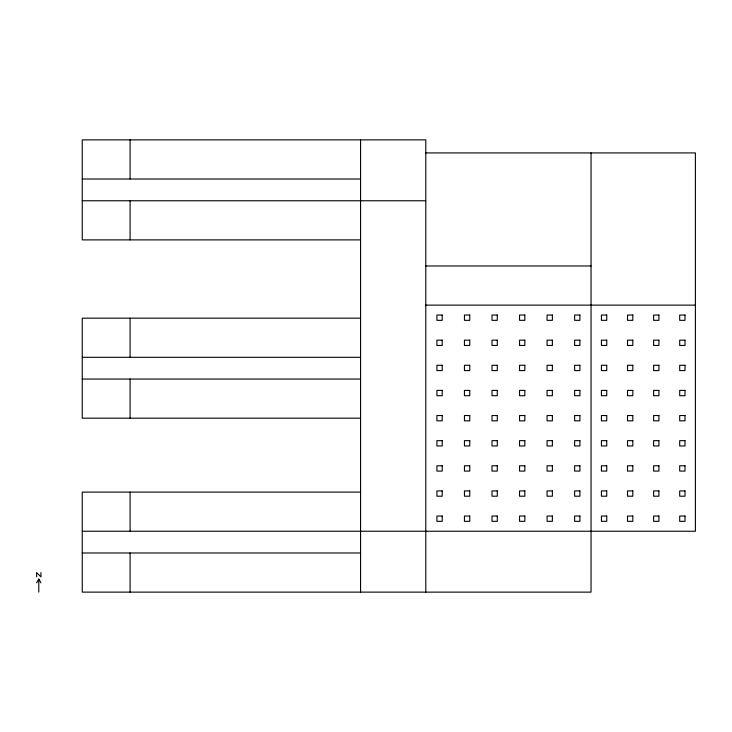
<?xml version="1.0" encoding="UTF-8"?>
<svg xmlns="http://www.w3.org/2000/svg" width="732" height="732" viewBox="0 0 732 732"><rect width="100%" height="100%" fill="white"/><g stroke="black" fill="none" stroke-linecap="round" stroke-linejoin="round"><path stroke-width="1.1" d="M36.6 582.846L38.778 579.076L40.946 582.846M425.795 152.924L695.4 152.924L695.4 531.24L82.259 531.24M82.259 179.011L360.565 179.011M82.259 200.76L425.795 200.76M360.565 239.895L82.259 239.895L82.259 139.876L425.795 139.876L425.795 592.124M425.795 265.981L591.035 265.981M425.795 305.125L695.4 305.125M360.565 318.164L82.259 318.164L82.259 418.182L360.565 418.182M82.259 357.308L360.565 357.308M82.259 379.048L360.565 379.048M360.565 492.105L82.259 492.105L82.259 592.124L591.035 592.124L591.035 152.924M82.259 552.989L360.565 552.989M360.565 139.876L360.565 592.124M130.095 139.876L130.095 179.011M130.095 200.76L130.095 239.895M130.095 318.164L130.095 357.308M130.095 379.048L130.095 418.182M130.095 492.105L130.095 531.24M130.095 552.989L130.095 592.124M40.946 572.552L40.946 576.908L36.6 572.552L36.6 576.908M38.778 579.076L38.778 592.124M442.21 315.035L436.913 315.035L436.913 320.332L442.21 320.332L442.21 315.035M469.752 315.035L464.454 315.035L464.454 320.332L469.752 320.332L469.752 315.035M497.293 315.035L491.996 315.035L491.996 320.332L497.293 320.332L497.293 315.035M524.835 315.035L519.537 315.035L519.537 320.332L524.835 320.332L524.835 315.035M552.376 315.035L547.069 315.035L547.069 320.332L552.376 320.332L552.376 315.035M579.918 315.035L574.62 315.035L574.62 320.332L579.918 320.332L579.918 315.035M606.737 315.035L601.429 315.035L601.429 320.332L606.737 320.332L606.737 315.035M632.823 315.035L627.516 315.035L627.516 320.332L632.823 320.332L632.823 315.035M658.919 315.035L653.612 315.035L653.612 320.332L658.919 320.332L658.919 315.035M685.006 315.035L679.699 315.035L679.699 320.332L685.006 320.332L685.006 315.035M442.21 340.16L436.913 340.16L436.913 345.458L442.21 345.458L442.21 340.16M469.752 340.16L464.454 340.16L464.454 345.458L469.752 345.458L469.752 340.16M497.293 340.16L491.996 340.16L491.996 345.458L497.293 345.458L497.293 340.16M524.835 340.16L519.537 340.16L519.537 345.458L524.835 345.458L524.835 340.16M552.376 340.16L547.069 340.16L547.069 345.458L552.376 345.458L552.376 340.16M579.918 340.16L574.62 340.16L574.62 345.458L579.918 345.458L579.918 340.16M606.737 340.16L601.429 340.16L601.429 345.458L606.737 345.458L606.737 340.16M632.823 340.16L627.516 340.16L627.516 345.458L632.823 345.458L632.823 340.16M658.919 340.16L653.612 340.16L653.612 345.458L658.919 345.458L658.919 340.16M685.006 340.16L679.699 340.16L679.699 345.458L685.006 345.458L685.006 340.16M442.21 365.277L436.913 365.277L436.913 370.584L442.21 370.584L442.21 365.277M469.752 365.277L464.454 365.277L464.454 370.584L469.752 370.584L469.752 365.277M497.293 365.277L491.996 365.277L491.996 370.584L497.293 370.584L497.293 365.277M524.835 365.277L519.537 365.277L519.537 370.584L524.835 370.584L524.835 365.277M552.376 365.277L547.069 365.277L547.069 370.584L552.376 370.584L552.376 365.277M579.918 365.277L574.62 365.277L574.62 370.584L579.918 370.584L579.918 365.277M606.737 365.277L601.429 365.277L601.429 370.584L606.737 370.584L606.737 365.277M632.823 365.277L627.516 365.277L627.516 370.584L632.823 370.584L632.823 365.277M658.919 365.277L653.612 365.277L653.612 370.584L658.919 370.584L658.919 365.277M685.006 365.277L679.699 365.277L679.699 370.584L685.006 370.584L685.006 365.277M442.21 390.403L436.913 390.403L436.913 395.71L442.21 395.71L442.21 390.403M469.752 390.403L464.454 390.403L464.454 395.71L469.752 395.71L469.752 390.403M497.293 390.403L491.996 390.403L491.996 395.71L497.293 395.71L497.293 390.403M524.835 390.403L519.537 390.403L519.537 395.71L524.835 395.71L524.835 390.403M552.376 390.403L547.069 390.403L547.069 395.71L552.376 395.71L552.376 390.403M579.918 390.403L574.62 390.403L574.62 395.71L579.918 395.71L579.918 390.403M606.737 390.403L601.429 390.403L601.429 395.71L606.737 395.71L606.737 390.403M632.823 390.403L627.516 390.403L627.516 395.71L632.823 395.71L632.823 390.403M658.919 390.403L653.612 390.403L653.612 395.71L658.919 395.71L658.919 390.403M685.006 390.403L679.699 390.403L679.699 395.71L685.006 395.71L685.006 390.403M442.21 415.529L436.913 415.529L436.913 420.836L442.21 420.836L442.21 415.529M469.752 415.529L464.454 415.529L464.454 420.836L469.752 420.836L469.752 415.529M497.293 415.529L491.996 415.529L491.996 420.836L497.293 420.836L497.293 415.529M524.835 415.529L519.537 415.529L519.537 420.836L524.835 420.836L524.835 415.529M552.376 415.529L547.069 415.529L547.069 420.836L552.376 420.836L552.376 415.529M579.918 415.529L574.62 415.529L574.62 420.836L579.918 420.836L579.918 415.529M606.737 415.529L601.429 415.529L601.429 420.836L606.737 420.836L606.737 415.529M632.823 415.529L627.516 415.529L627.516 420.836L632.823 420.836L632.823 415.529M658.919 415.529L653.612 415.529L653.612 420.836L658.919 420.836L658.919 415.529M685.006 415.529L679.699 415.529L679.699 420.836L685.006 420.836L685.006 415.529M442.21 440.655L436.913 440.655L436.913 445.962L442.21 445.962L442.21 440.655M469.752 440.655L464.454 440.655L464.454 445.962L469.752 445.962L469.752 440.655M497.293 440.655L491.996 440.655L491.996 445.962L497.293 445.962L497.293 440.655M524.835 440.655L519.537 440.655L519.537 445.962L524.835 445.962L524.835 440.655M552.376 440.655L547.069 440.655L547.069 445.962L552.376 445.962L552.376 440.655M579.918 440.655L574.62 440.655L574.62 445.962L579.918 445.962L579.918 440.655M606.737 440.655L601.429 440.655L601.429 445.962L606.737 445.962L606.737 440.655M632.823 440.655L627.516 440.655L627.516 445.962L632.823 445.962L632.823 440.655M658.919 440.655L653.612 440.655L653.612 445.962L658.919 445.962L658.919 440.655M685.006 440.655L679.699 440.655L679.699 445.962L685.006 445.962L685.006 440.655M442.21 465.781L436.913 465.781L436.913 471.079L442.21 471.079L442.21 465.781M469.752 465.781L464.454 465.781L464.454 471.079L469.752 471.079L469.752 465.781M497.293 465.781L491.996 465.781L491.996 471.079L497.293 471.079L497.293 465.781M524.835 465.781L519.537 465.781L519.537 471.079L524.835 471.079L524.835 465.781M552.376 465.781L547.069 465.781L547.069 471.079L552.376 471.079L552.376 465.781M579.918 465.781L574.62 465.781L574.62 471.079L579.918 471.079L579.918 465.781M606.737 465.781L601.429 465.781L601.429 471.079L606.737 471.079L606.737 465.781M632.823 465.781L627.516 465.781L627.516 471.079L632.823 471.079L632.823 465.781M658.919 465.781L653.612 465.781L653.612 471.079L658.919 471.079L658.919 465.781M685.006 465.781L679.699 465.781L679.699 471.079L685.006 471.079L685.006 465.781M442.21 490.907L436.913 490.907L436.913 496.204L442.21 496.204L442.21 490.907M469.752 490.907L464.454 490.907L464.454 496.204L469.752 496.204L469.752 490.907M497.293 490.907L491.996 490.907L491.996 496.204L497.293 496.204L497.293 490.907M524.835 490.907L519.537 490.907L519.537 496.204L524.835 496.204L524.835 490.907M552.376 490.907L547.069 490.907L547.069 496.204L552.376 496.204L552.376 490.907M579.918 490.907L574.62 490.907L574.62 496.204L579.918 496.204L579.918 490.907M606.737 490.907L601.429 490.907L601.429 496.204L606.737 496.204L606.737 490.907M632.823 490.907L627.516 490.907L627.516 496.204L632.823 496.204L632.823 490.907M658.919 490.907L653.612 490.907L653.612 496.204L658.919 496.204L658.919 490.907M685.006 490.907L679.699 490.907L679.699 496.204L685.006 496.204L685.006 490.907M442.21 516.033L436.913 516.033L436.913 521.33L442.21 521.33L442.21 516.033M469.752 516.033L464.454 516.033L464.454 521.33L469.752 521.33L469.752 516.033M497.293 516.033L491.996 516.033L491.996 521.33L497.293 521.33L497.293 516.033M524.835 516.033L519.537 516.033L519.537 521.33L524.835 521.33L524.835 516.033M552.376 516.033L547.069 516.033L547.069 521.33L552.376 521.33L552.376 516.033M579.918 516.033L574.62 516.033L574.62 521.33L579.918 521.33L579.918 516.033M606.737 516.033L601.429 516.033L601.429 521.33L606.737 521.33L606.737 516.033M632.823 516.033L627.516 516.033L627.516 521.33L632.823 521.33L632.823 516.033M658.919 516.033L653.612 516.033L653.612 521.33L658.919 521.33L658.919 516.033M685.006 516.033L679.699 516.033L679.699 521.33L685.006 521.33L685.006 516.033"/></g></svg>
